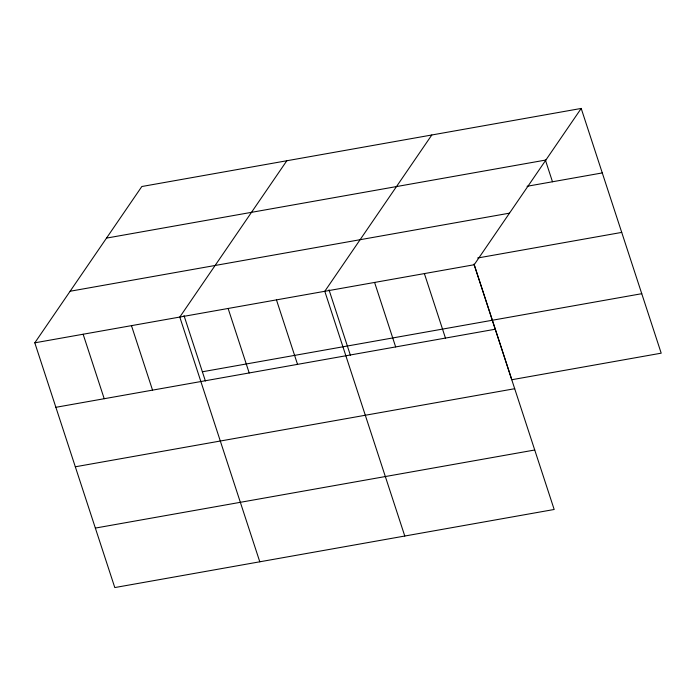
<?xml version="1.0" encoding="UTF-8"?>
<svg xmlns="http://www.w3.org/2000/svg" width="696" height="696" viewBox="0 0 696 696"><rect width="100%" height="100%" fill="white"/><g stroke="black" fill="none" stroke-linecap="round" stroke-linejoin="round"><path stroke-width="1.04" d="M581.203 108.437L474.176 264.741L554.173 509.481L114.796 587.563L34.8 342.824L141.827 186.519L581.203 108.437L661.2 353.176L511.812 379.729L474.002 264.062M286.822 160.75L179.794 317.054L259.791 561.794M431.816 134.981L324.788 291.285L404.785 536.033M106.505 238.102L545.89 160.019M527.055 186.284L602.284 172.921M70.122 291.241L509.498 213.159M477.63 258.007L621.728 232.403M34.8 342.824L474.176 264.741M202.379 371.777L641.755 293.695M55.88 407.308L495.256 329.225M75.316 466.79L514.701 388.707M95.352 528.081L534.728 449.999M545.464 160.271L552.485 181.769M424.386 273.589L445.457 338.073M374.587 282.437L395.659 346.921M329.008 289.823L350.392 355.238M276.46 299.88L297.531 364.356M228.123 308.467L249.203 372.952M184.014 315.592L205.398 381.008M131.466 325.641L152.537 390.125M83.129 334.237L104.209 398.712"/></g></svg>
